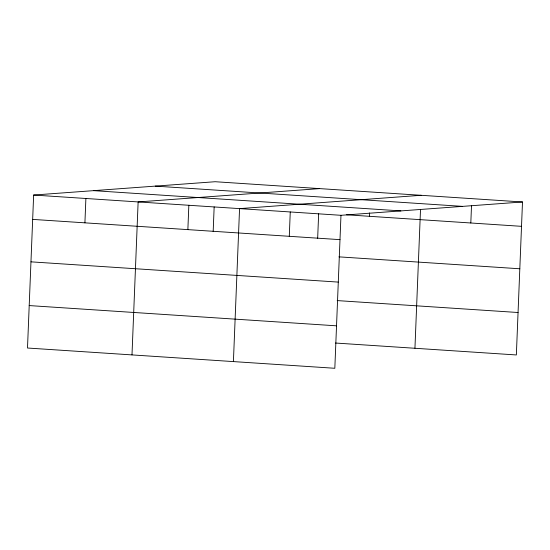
<?xml version="1.0" encoding="UTF-8"?>
<svg xmlns="http://www.w3.org/2000/svg" width="550" height="550" viewBox="0 0 550 550"><rect width="100%" height="100%" fill="white"/><g stroke="black" fill="none" stroke-linecap="round" stroke-linejoin="round"><path stroke-width="0.82" d="M522.5 201.981L215.174 181.72L33.646 195.044L27.5 348.019L334.826 368.28L340.972 215.304L522.5 201.981L516.354 354.956L335.493 343.035M84.913 222.839L85.889 198.488M131.993 354.908L138.132 201.933L319.66 188.609M187.866 229.625L188.843 205.274M213.173 231.543L214.156 206.924M233.413 361.591L239.553 208.615L421.08 195.298M289.286 236.308L290.262 211.956M317.659 238.425L318.649 213.806M369.394 216.301L369.531 212.946M414.941 348.267L420.509 209.571M470.814 222.984L471.522 205.356M155.265 186.12L462.598 206.374M93.548 190.651L400.874 210.904M346.576 214.796L521.524 226.332M33.646 195.044L340.972 215.304M32.663 219.395L339.996 239.649M338.951 256.857L519.819 268.778M30.958 261.841L338.291 282.095M337.198 300.589L518.059 312.51M29.205 305.573L336.531 325.827"/></g></svg>
